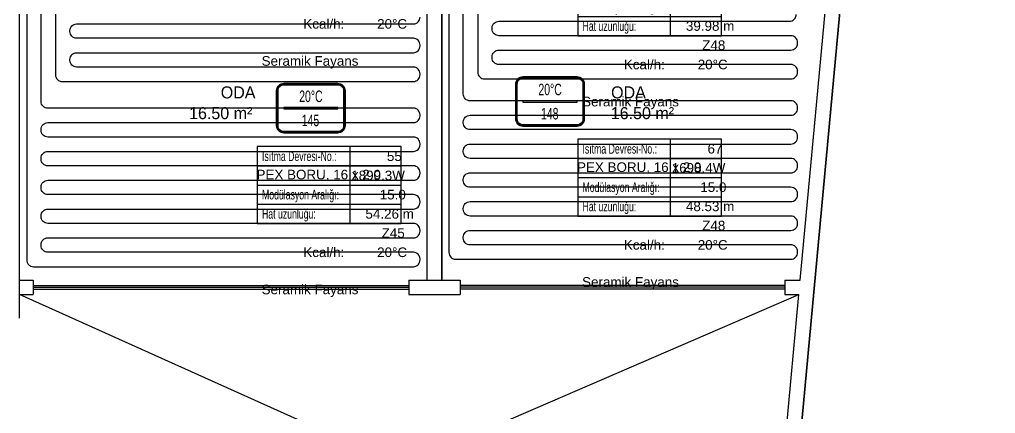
# Model space of a CAD drawing. Header units: centimetres. Extents: x 247996 to 315152, y -468471 to -440326.
# Drawn here: x 285826 to 286843, y -445326 to -444915 of the extents above; entities that cross this region are included whole.
import ezdxf
from ezdxf.enums import TextEntityAlignment as Align

# ---------------------------------------------------------------- set-up
doc = ezdxf.new("R2010")
doc.units = ezdxf.units.CM
for name, color, linetype in [('SCOTT-MKDU0', 50, 'CONTINUOUS'), ('SCOTT-MTY-ISIKAYBIMAHAL', 2, 'CONTINUOUS'), ('SCOTT-MTY-PEX-BORU', 1, 'CONTINUOUS'), ('SCOTT-MTY-RADYATÖR', 2, 'CONTINUOUS'), ('SCOTT-MTY-VANA', 1, 'Continuous')]:
    doc.layers.add(name, color=color, linetype=linetype)
doc.styles.add('MtXpl_Comic_Sans_MS', font='comic.ttf')
doc.styles.add('MTYCAPLT', font='arial.ttf')

# ---------------------------------------------------------------- blocks, each defined once
blk = doc.blocks.new('MTY-RADYATOR MAHAL0')
at = {"layer": 'SCOTT-MTY-ISIKAYBIMAHAL', "color": 2}
for points in [[(-35.7, 18.4), (-35.7, -18.4, 0.414214), (-28.2, -25.9), (28.2, -25.9, 0.414214), (35.7, -18.4), (35.7, 18.4, 0.414214), (28.2, 25.9), (-28.2, 25.9, 0.414214)], [(-34.2, 18.4), (-34.2, -18.4, 0.414214), (-28.2, -24.4), (28.2, -24.4, 0.414214), (34.2, -18.4), (34.2, 18.4, 0.414214), (28.2, 24.4), (-28.2, 24.4, 0.414214)]]:
    blk.add_lwpolyline(points, format="xyb", close=True, dxfattribs=at)
at = {"layer": 'SCOTT-MTY-ISIKAYBIMAHAL', "color": 4}
for points in [[(-35.2, 18.4), (-35.2, -18.4, 0.414214), (-28.2, -25.4), (28.2, -25.4, 0.414214), (35.2, -18.4), (35.2, 18.4, 0.414214), (28.2, 25.4), (-28.2, 25.4, 0.414214)], [(-34.7, 18.4), (-34.7, -18.4, 0.414214), (-28.2, -24.9), (28.2, -24.9, 0.414214), (34.7, -18.4), (34.7, 18.4, 0.414214), (28.2, 24.9), (-28.2, 24.9, 0.414214)]]:
    blk.add_lwpolyline(points, format="xyb", close=True, dxfattribs=at)
at = {"layer": 'SCOTT-MTY-ISIKAYBIMAHAL', "color": 2}
blk.add_lwpolyline([(-28.2, 0.8), (28.2, 0.8), (28.2, -0.8), (-28.2, -0.8)], close=True, dxfattribs=at)
at = {"layer": 'SCOTT-MTY-ISIKAYBIMAHAL', "color": 1, "style": 'MTYCAPLT', "width": 0.65}
for tag, p in [('MAHAL_001', (-14.9, 29.8)), ('NO_001', (-8.3, 6.7))]:
    blk.add_attdef(tag, p, '', height=12, rotation=360, dxfattribs=at)
at = {"layer": 'SCOTT-MTY-ISIKAYBIMAHAL', "color": 4, "style": 'MTYCAPLT', "width": 0.65}
for tag, p in [('DERECE_001', (-22.8, -18.5)), ('ISIKAYBI_001', (-22.7, -41.1))]:
    blk.add_attdef(tag, p, '', height=12, rotation=360, dxfattribs=at)
blk.add_attdef('ALAN', text='', height=12, rotation=360, dxfattribs=at).set_placement((0, -50), align=Align.MIDDLE_CENTER)
blk = doc.blocks.new('MTY-ETIKET')
at = {"layer": 'SCOTT-MTY-RADYATÖR'}
for p, q in [((2.69, 0), (2.69, 8)), ((-7, 6), (8, 6)), ((-7, 4), (8, 4)), ((-7, 2), (8, 2))]:
    blk.add_line(p, q, dxfattribs=at)
blk.add_lwpolyline([(8, 0), (8, 8), (-7, 8), (-7, 0)], close=True, dxfattribs=at)
at = {"layer": 'SCOTT-MTY-RADYATÖR', "style": 'MTYCAPLT', "width": 0.65}
for s, p in [('Isıtma Devresi-No.:', (-6.5, 7)), ('Modülasyon Aralığı:', (-6.5, 3)), ('Hat uzunluğu:', (-6.5, 1))]:
    blk.add_text(s, height=1, rotation=360, dxfattribs=at).set_placement(p, align=Align.MIDDLE_LEFT)
for tag, p in [('NO1_001', (5.8, 6.5)), ('AR_001', (6.25, 2.5)), ('UZ_001', (6.31, 0.51))]:
    blk.add_attdef(tag, p, '', height=1, rotation=360, dxfattribs=at)
at = {"layer": 'SCOTT-MTY-RADYATÖR', "color": 2, "style": 'MTYCAPLT', "width": 0.65}
for tag, p in [('BORU_001', (-7.07, 4.59)), ('YER_001', (2.9, 4.5))]:
    blk.add_attdef(tag, p, '', height=1, dxfattribs=at)

msp = doc.modelspace()

# ---------------------------------------------------------------- linework, layer by layer
at = {"layer": 'SCOTT-MKDU0', "color": 8, "ltscale": 0.03}
for p, q in [((286456, -447327.5), (286843.2, -443160.1)), ((286843.2, -443160.1), (286456, -447327.5)), ((286639.8, -445186.7), (286728.6, -444231)), ((285826.1, -445226.2), (285826.1, -444246)), ((285826.1, -445226.2), (285826.1, -444246)), ((285826.1, -445226.2), (285826.1, -444246)), ((286251.1, -445186.7), (286251.1, -444246)), ((286251.1, -445186.7), (286251.1, -444246)), ((286266.1, -445186.7), (286266.1, -444246)), ((286266.1, -445186.7), (286266.1, -444246)), ((286266.1, -444246), (286266.1, -445186.7)), ((285826.1, -445186.7), (285840.2, -445186.7)), ((285826.1, -445186.7), (285840.2, -445186.7)), ((285840.2, -445186.7), (285840.2, -445201.7)), ((286231.7, -445186.7), (286285.5, -445186.7)), ((286231.7, -445186.7), (286231.7, -445201.7)), ((286266.1, -445186.7), (286285.5, -445186.7)), ((286285.5, -445186.7), (286285.5, -445201.7)), ((286623.8, -445186.7), (286639.8, -445186.7)), ((286623.8, -445186.7), (286623.8, -445201.7)), ((285840.2, -445192.2), (286231.7, -445192.2)), ((285840.2, -445194.2), (286231.7, -445194.2)), ((285840.2, -445196.2), (286231.7, -445196.2)), ((286623.8, -445192.2), (286285.5, -445192.2)), ((286623.8, -445194.2), (286285.5, -445194.2)), ((286623.8, -445196.2), (286285.5, -445196.2)), ((285826.1, -445201.7), (285840.2, -445201.7)), ((285826.1, -445201.7), (285840.2, -445201.7)), ((285826.1, -445551.7), (286638.4, -445201.7)), ((286605.9, -445551.7), (285826.1, -445201.7)), ((286231.7, -445201.7), (286285.5, -445201.7)), ((286605.9, -445551.7), (286638.4, -445201.7)), ((286623.8, -445201.7), (286638.4, -445201.7))]:
    msp.add_line(p, q, dxfattribs=at)
at = {"layer": 'SCOTT-MTY-PEX-BORU'}
for points in [[(285833.6, -444801), (285833.6, -445165.7, 0.414214), (285840.6, -445172.7), (286236.6, -445172.7, 0.414214), (286243.6, -445165.7), (286243.6, -445164.7, 0.414214), (286236.6, -445157.7), (285855.6, -445157.7, -0.414214), (285848.6, -445150.7), (285848.6, -445149.7, -0.414214), (285855.6, -445142.7), (286236.6, -445142.7, 0.414214), (286243.6, -445135.7), (286243.6, -445134.7, 0.414214), (286236.6, -445127.7), (285855.6, -445127.7, -0.414214), (285848.6, -445120.7), (285848.6, -445119.7, -0.414214), (285855.6, -445112.7), (286236.6, -445112.7, 0.414214), (286243.6, -445105.7), (286243.6, -445104.7, 0.414214), (286236.6, -445097.7), (285855.6, -445097.7, -0.414214), (285848.6, -445090.7), (285848.6, -445089.7, -0.414214), (285855.6, -445082.7), (286236.6, -445082.7, 0.414214), (286243.6, -445075.7), (286243.6, -445074.7, 0.414214), (286236.6, -445067.7), (285855.6, -445067.7, -0.414214), (285848.6, -445060.7), (285848.6, -445059.7, -0.414214), (285855.6, -445052.7), (286236.6, -445052.7, 0.414214), (286243.6, -445045.7), (286243.6, -445044.7, 0.414214), (286236.6, -445037.7), (285855.6, -445037.7, -0.414214), (285848.6, -445030.7), (285848.6, -445029.7, -0.414214), (285855.6, -445022.7), (286236.6, -445022.7, 0.414214), (286243.6, -445015.7), (286243.6, -445014.7, 0.414214), (286236.6, -445007.7), (285855.6, -445007.7, -0.414214), (285848.6, -445000.7), (285848.6, -444801)], [(285863.6, -444801), (285863.6, -444972.9, 0.414214), (285870.6, -444979.9), (286236.6, -444979.9, 0.414214), (286243.6, -444972.9), (286243.6, -444971.9, 0.414214), (286236.6, -444964.9), (285885.6, -444964.9, -0.414214), (285878.6, -444957.9), (285878.6, -444956.9, -0.414214), (285885.6, -444949.9), (286236.6, -444949.9, 0.414214), (286243.6, -444942.9), (286243.6, -444941.9, 0.414214), (286236.6, -444934.9), (285885.6, -444934.9, -0.414214), (285878.6, -444927.9), (285878.6, -444926.9, -0.414214), (285885.6, -444919.9), (286236.6, -444919.9, 0.414214), (286243.6, -444912.9)], [(286273.6, -444800.8), (286273.6, -445158, 0.414214), (286280.6, -445165), (286630, -445165, 0.414214), (286637, -445158), (286637, -445157, 0.414214), (286630, -445150), (286295.6, -445150, -0.414214), (286288.6, -445143), (286288.6, -445142, -0.414214), (286295.6, -445135), (286630, -445135, 0.414214), (286637, -445128), (286637, -445127, 0.414214), (286630, -445120), (286295.6, -445120, -0.414214), (286288.6, -445113), (286288.6, -445112, -0.414214), (286295.6, -445105), (286630, -445105, 0.414214), (286637, -445098), (286637, -445097, 0.414214), (286630, -445090), (286295.6, -445090, -0.414214), (286288.6, -445083), (286288.6, -445082, -0.414214), (286295.6, -445075), (286630, -445075, 0.414214), (286637, -445068), (286637, -445067, 0.414214), (286630, -445060), (286295.6, -445060, -0.414214), (286288.6, -445053), (286288.6, -445052, -0.414214), (286295.6, -445045), (286630, -445045, 0.414214), (286637, -445038), (286637, -445037, 0.414214), (286630, -445030), (286295.6, -445030, -0.414214), (286288.6, -445023), (286288.6, -445022, -0.414214), (286295.6, -445015), (286630, -445015, 0.414214), (286637, -445008), (286637, -445007, 0.414214), (286630, -445000), (286295.6, -445000, -0.414214), (286288.6, -444993), (286288.6, -444800.8)], [(286303.6, -444800.8), (286303.6, -444970.2, 0.414214), (286310.6, -444977.2), (286630, -444977.2, 0.414214), (286637, -444970.2), (286637, -444969.2, 0.414214), (286630, -444962.2), (286325.6, -444962.2, -0.414214), (286318.6, -444955.2), (286318.6, -444954.2, -0.414214), (286325.6, -444947.2), (286630, -444947.2, 0.414214), (286637, -444940.2), (286637, -444939.2, 0.414214), (286630, -444932.2), (286325.6, -444932.2, -0.414214), (286318.6, -444925.2), (286318.6, -444924.2, -0.414214), (286325.6, -444917.2), (286628.5, -444917.2, 0.414214), (286635.5, -444910.2)]]:
    msp.add_lwpolyline(points, format="xyb", dxfattribs=at)

# ---------------------------------------------------------------- block references
at = {"layer": 'SCOTT-MTY-VANA'}
ref = msp.add_blockref('MTY-ETIKET', (286143.8, -444889.9), dxfattribs=dict(at, xscale=10, yscale=10))
ref.add_attrib('UZ_001', '35.49 m', (286186.6, -444884.8), dxfattribs={"layer": 'SCOTT-MTY-RADYATÖR', "height": 10, "rotation": 360, "style": 'MTYCAPLT'})
ref.add_attrib('AR_001', '15.0', (286201.5, -444864.8), dxfattribs={"layer": 'SCOTT-MTY-RADYATÖR', "height": 10, "rotation": 360, "style": 'MTYCAPLT'})
ref.add_attrib('NO1_001', '54', (286209.1, -444824.8), dxfattribs={"layer": 'SCOTT-MTY-RADYATÖR', "height": 10, "rotation": 360, "style": 'MTYCAPLT'})
ref.add_attrib('BORU_001', 'PEX BORU, 16 x 2.0', (286073.1, -444844), dxfattribs={"layer": 'SCOTT-MTY-RADYATÖR', "height": 10, "style": 'MTYCAPLT'})
ref.add_attrib('NO_001', 'Z45', (286203.5, -444904.8), dxfattribs={"layer": 'SCOTT-MTY-RADYATÖR', "height": 10, "style": 'MTYCAPLT'})
ref.add_attrib('DERECE_001', '20%%DC', (286198.8, -444924.9), dxfattribs={"layer": 'SCOTT-MTY-RADYATÖR', "height": 10, "style": 'MTYCAPLT'})
ref.add_attrib('KCAL/H:_001', 'Kcal/h:', (286121.9, -444924.9), dxfattribs={"layer": 'SCOTT-MTY-RADYATÖR', "height": 10, "style": 'MTYCAPLT'})
ref.add_attrib('MALZEMECINSI_001', 'Seramik Fayans', (286078.4, -444963.5), dxfattribs={"layer": 'SCOTT-MTY-RADYATÖR', "height": 10, "style": 'MTYCAPLT'})
ref.add_attrib('YER_001', '1242.0W', (286171.8, -444844.8), dxfattribs={"layer": 'SCOTT-MTY-RADYATÖR', "height": 10, "style": 'MTYCAPLT'})
ref = msp.add_blockref('MTY-ETIKET', (286477.8, -444932.2), dxfattribs=dict(at, xscale=10, yscale=10))
ref.add_attrib('UZ_001', '39.98 m', (286520.6, -444927.1), dxfattribs={"layer": 'SCOTT-MTY-RADYATÖR', "height": 10, "rotation": 360, "style": 'MTYCAPLT'})
ref.add_attrib('AR_001', '15.0', (286535.6, -444907.1), dxfattribs={"layer": 'SCOTT-MTY-RADYATÖR', "height": 10, "rotation": 360, "style": 'MTYCAPLT'})
ref.add_attrib('NO1_001', '66', (286543.1, -444867.1), dxfattribs={"layer": 'SCOTT-MTY-RADYATÖR', "height": 10, "rotation": 360, "style": 'MTYCAPLT'})
ref.add_attrib('BORU_001', 'PEX BORU, 16 x 2.0', (286407.1, -444886.3), dxfattribs={"layer": 'SCOTT-MTY-RADYATÖR', "height": 10, "style": 'MTYCAPLT'})
ref.add_attrib('NO_001', 'Z48', (286537.6, -444947.1), dxfattribs={"layer": 'SCOTT-MTY-RADYATÖR', "height": 10, "style": 'MTYCAPLT'})
ref.add_attrib('DERECE_001', '20%%DC', (286532.9, -444967.2), dxfattribs={"layer": 'SCOTT-MTY-RADYATÖR', "height": 10, "style": 'MTYCAPLT'})
ref.add_attrib('KCAL/H:_001', 'Kcal/h:', (286455.9, -444967.2), dxfattribs={"layer": 'SCOTT-MTY-RADYATÖR', "height": 10, "style": 'MTYCAPLT'})
ref.add_attrib('MALZEMECINSI_001', 'Seramik Fayans', (286412.4, -445005.8), dxfattribs={"layer": 'SCOTT-MTY-RADYATÖR', "height": 10, "style": 'MTYCAPLT'})
ref.add_attrib('YER_001', '1399.4W', (286505.8, -444887.1), dxfattribs={"layer": 'SCOTT-MTY-RADYATÖR', "height": 10, "style": 'MTYCAPLT'})
ref = msp.add_blockref('MTY-RADYATOR MAHAL0', (286379, -445000.7), dxfattribs=dict(at, xscale=-1, rotation=180))
ref.add_attrib('DERECE_001', '20%%DC', (286366.9, -444994.2), dxfattribs={"layer": 'SCOTT-MTY-ISIKAYBIMAHAL', "color": 4, "height": 12, "rotation": 0, "style": 'MTYCAPLT', "width": 0.65})
ref.add_attrib('NO_001', '148', (286369.6, -445019.4), dxfattribs={"layer": 'SCOTT-MTY-ISIKAYBIMAHAL', "color": 1, "height": 12, "rotation": 0, "style": 'MTYCAPLT', "width": 0.65})
ref = msp.add_blockref('MTY-RADYATOR MAHAL0', (286129.7, -445007.7), dxfattribs=dict(at, xscale=-1, rotation=180))
ref.add_attrib('DERECE_001', '20%%DC', (286117.6, -445001.3), dxfattribs={"layer": 'SCOTT-MTY-ISIKAYBIMAHAL', "color": 4, "height": 12, "rotation": 0, "style": 'MTYCAPLT', "width": 0.65})
ref.add_attrib('NO_001', '145', (286120.3, -445026.4), dxfattribs={"layer": 'SCOTT-MTY-ISIKAYBIMAHAL', "color": 1, "height": 12, "rotation": 0, "style": 'MTYCAPLT', "width": 0.65})
ref = msp.add_blockref('MTY-ETIKET', (286477.8, -445120), dxfattribs=dict(at, xscale=10, yscale=10))
ref.add_attrib('UZ_001', '48.53 m', (286520.6, -445114.9), dxfattribs={"layer": 'SCOTT-MTY-RADYATÖR', "height": 10, "rotation": 360, "style": 'MTYCAPLT'})
ref.add_attrib('AR_001', '15.0', (286535.6, -445094.9), dxfattribs={"layer": 'SCOTT-MTY-RADYATÖR', "height": 10, "rotation": 360, "style": 'MTYCAPLT'})
ref.add_attrib('NO1_001', '67', (286543.1, -445054.9), dxfattribs={"layer": 'SCOTT-MTY-RADYATÖR', "height": 10, "rotation": 360, "style": 'MTYCAPLT'})
ref.add_attrib('BORU_001', 'PEX BORU, 16 x 2.0', (286407.1, -445074.1), dxfattribs={"layer": 'SCOTT-MTY-RADYATÖR', "height": 10, "style": 'MTYCAPLT'})
ref.add_attrib('NO_001', 'Z48', (286537.6, -445134.9), dxfattribs={"layer": 'SCOTT-MTY-RADYATÖR', "height": 10, "style": 'MTYCAPLT'})
ref.add_attrib('DERECE_001', '20%%DC', (286532.9, -445155), dxfattribs={"layer": 'SCOTT-MTY-RADYATÖR', "height": 10, "style": 'MTYCAPLT'})
ref.add_attrib('KCAL/H:_001', 'Kcal/h:', (286455.9, -445155), dxfattribs={"layer": 'SCOTT-MTY-RADYATÖR', "height": 10, "style": 'MTYCAPLT'})
ref.add_attrib('MALZEMECINSI_001', 'Seramik Fayans', (286412.4, -445193.6), dxfattribs={"layer": 'SCOTT-MTY-RADYATÖR', "height": 10, "style": 'MTYCAPLT'})
ref.add_attrib('YER_001', '1698.4W', (286505.8, -445074.9), dxfattribs={"layer": 'SCOTT-MTY-RADYATÖR', "height": 10, "style": 'MTYCAPLT'})
ref = msp.add_blockref('MTY-ETIKET', (286143.8, -445127.7), dxfattribs=dict(at, xscale=10, yscale=10))
ref.add_attrib('UZ_001', '54.26 m', (286186.6, -445122.7), dxfattribs={"layer": 'SCOTT-MTY-RADYATÖR', "height": 10, "rotation": 360, "style": 'MTYCAPLT'})
ref.add_attrib('AR_001', '15.0', (286201.5, -445102.7), dxfattribs={"layer": 'SCOTT-MTY-RADYATÖR', "height": 10, "rotation": 360, "style": 'MTYCAPLT'})
ref.add_attrib('NO1_001', '55', (286209, -445062.7), dxfattribs={"layer": 'SCOTT-MTY-RADYATÖR', "height": 10, "rotation": 360, "style": 'MTYCAPLT'})
ref.add_attrib('BORU_001', 'PEX BORU, 16 x 2.0', (286073.1, -445081.8), dxfattribs={"layer": 'SCOTT-MTY-RADYATÖR', "height": 10, "style": 'MTYCAPLT'})
ref.add_attrib('NO_001', 'Z45', (286203.5, -445142.7), dxfattribs={"layer": 'SCOTT-MTY-RADYATÖR', "height": 10, "style": 'MTYCAPLT'})
ref.add_attrib('DERECE_001', '20%%DC', (286198.8, -445162.7), dxfattribs={"layer": 'SCOTT-MTY-RADYATÖR', "height": 10, "style": 'MTYCAPLT'})
ref.add_attrib('KCAL/H:_001', 'Kcal/h:', (286121.9, -445162.7), dxfattribs={"layer": 'SCOTT-MTY-RADYATÖR', "height": 10, "style": 'MTYCAPLT'})
ref.add_attrib('MALZEMECINSI_001', 'Seramik Fayans', (286078.4, -445201.4), dxfattribs={"layer": 'SCOTT-MTY-RADYATÖR', "height": 10, "style": 'MTYCAPLT'})
ref.add_attrib('YER_001', '1899.3W', (286171.8, -445082.7), dxfattribs={"layer": 'SCOTT-MTY-RADYATÖR', "height": 10, "style": 'MTYCAPLT'})

# ---------------------------------------------------------------- texts
at = {"layer": 'SCOTT-MKDU0', "color": 8, "ltscale": 0.03, "style": 'MtXpl_Comic_Sans_MS'}
for s, p in [('ODA', (286035.8, -444997.5)), ('16.50 m²', (286002.8, -445019.1))]:
    msp.add_text(s, height=12.5, dxfattribs=at).set_placement(p)
for s, p in [('ODA', (286442.6, -444997.5)), ('16.50 m²', (286442.3, -445019.1))]:
    msp.add_text(s, height=12.5, rotation=360, dxfattribs=at).set_placement(p)

doc.saveas('drawing.dxf')
